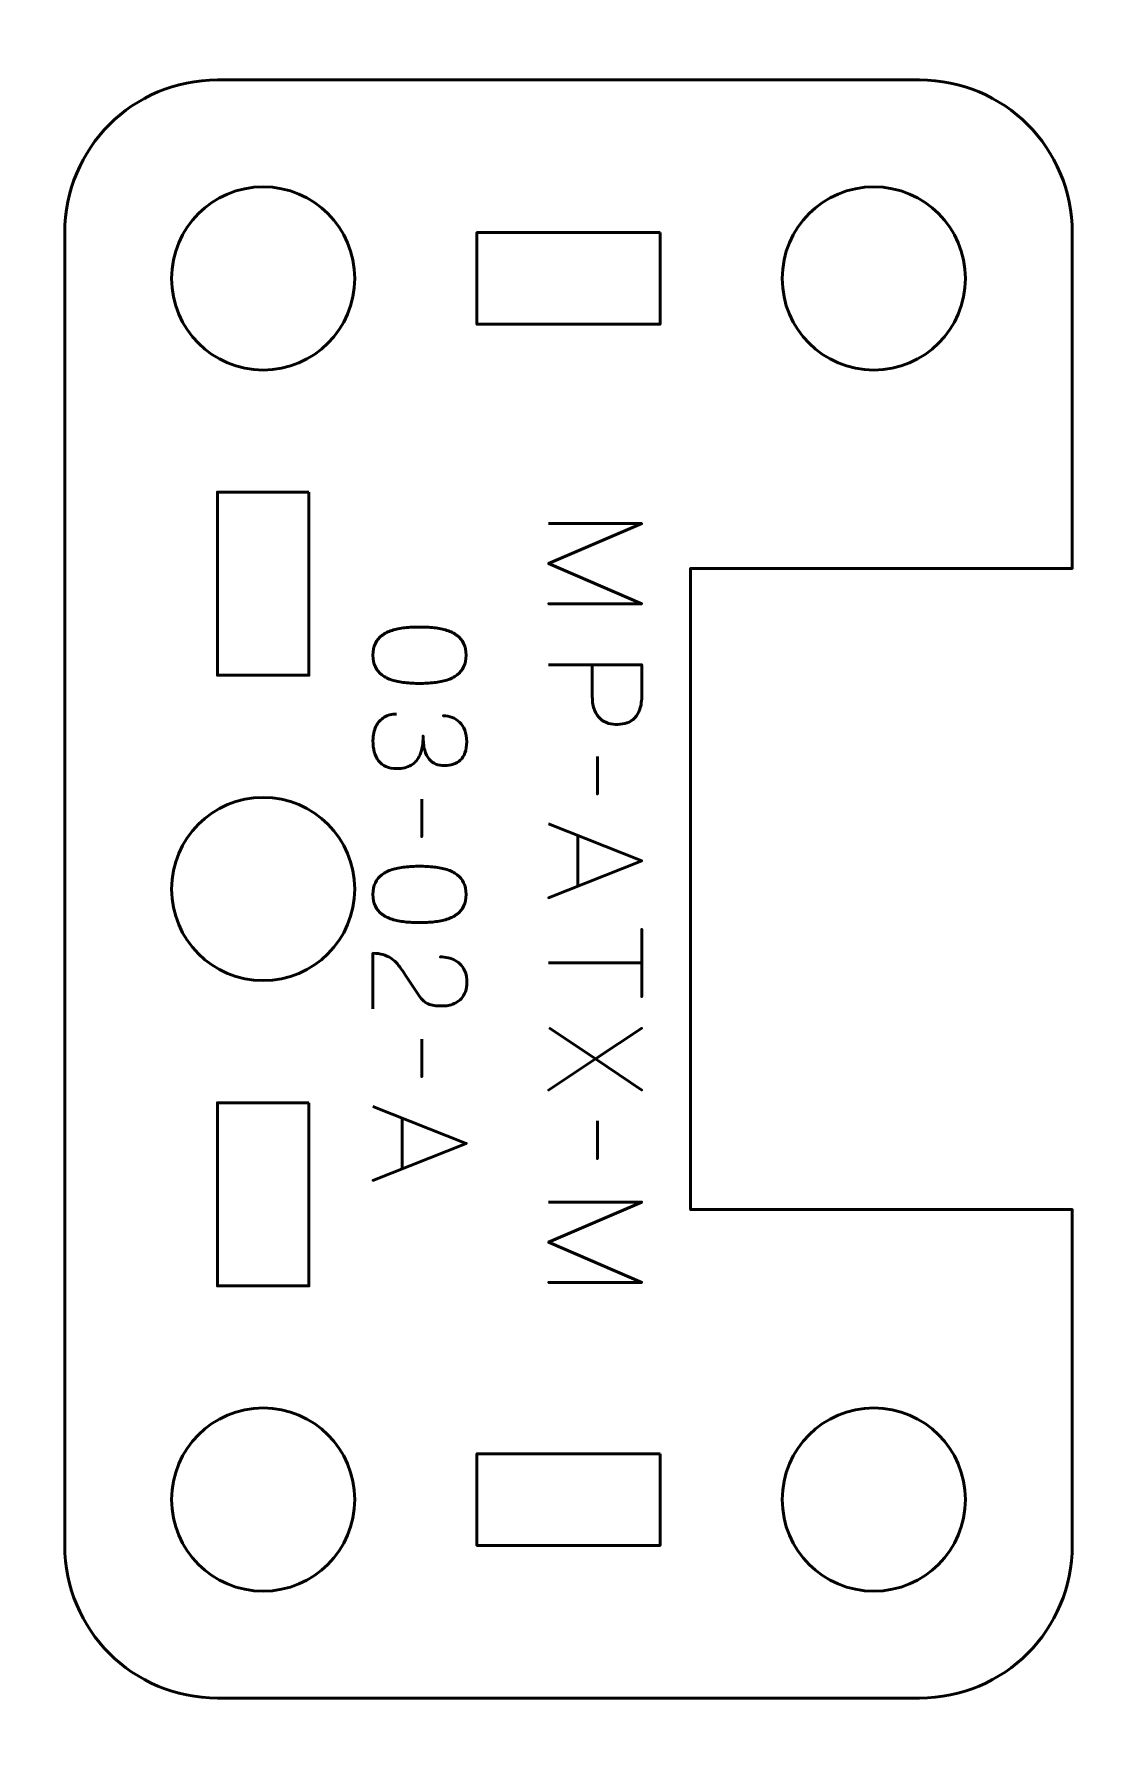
# Model space of a CAD drawing. Header units: centimetres. Extents: x -21 to 0, y -29.7 to 0.
# Drawn here: x -11.57 to -8.07, y -17.22 to -11.62 of the extents above; entities that cross this region are included whole.
import ezdxf

# ---------------------------------------------------------------- set-up
doc = ezdxf.new("R2010")
doc.units = ezdxf.units.CM
doc.header["$MEASUREMENT"] = 0
doc.layers.add('Layer 1', color=7, linetype='Continuous')

msp = doc.modelspace()

# ---------------------------------------------------------------- linework, layer by layer
at = {"layer": 'Layer 1', "color": 22, "lineweight": 53}
msp.add_open_spline([(-21, -29.19991), (-21, -29.19991), (-21, -0.49996), (-21, -0.49996), (-21, -0.49996), (-21, -0.22299), (-20.77691, 0), (-20.49991, 0), (-20.49991, 0), (-20.49991, 0), (-0.5001, 0), (-0.5001, 0), (-0.5001, 0), (-0.22296, 0), (0, -0.22299), (0, -0.49996), (0, -0.49996), (0, -0.49996), (0, -29.19991), (0, -29.19991), (0, -29.19991), (0, -29.47691), (-0.22296, -29.7), (-0.5001, -29.7), (-0.5001, -29.7), (-0.5001, -29.7), (-20.49991, -29.7), (-20.49991, -29.7), (-20.49991, -29.7), (-20.77691, -29.7), (-21, -29.47691), (-21, -29.19991)], degree=3, knots=[0, 0, 0, 0, 0.125, 0.125, 0.125, 0.125, 0.25, 0.25, 0.25, 0.25, 0.375, 0.375, 0.375, 0.375, 0.5, 0.5, 0.5, 0.5, 0.625, 0.625, 0.625, 0.625, 0.75, 0.75, 0.75, 0.75, 0.875, 0.875, 0.875, 0.875, 1, 1, 1, 1], dxfattribs=at)
at = {"layer": 'Layer 1', "color": 114, "lineweight": 53}
msp.add_open_spline([(-8.17488, -12.27505), (-8.17488, -12.27505), (-8.17487, -13.37499), (-8.17487, -13.37499), (-8.17487, -13.37499), (-8.17487, -13.37499), (-9.42488, -13.37499), (-9.42488, -13.37499), (-9.42488, -13.37499), (-9.42488, -13.37499), (-9.42488, -15.47498), (-9.42488, -15.47498), (-9.42488, -15.47498), (-9.42488, -15.47498), (-8.17488, -15.47498), (-8.17488, -15.47498), (-8.17488, -15.47498), (-8.17488, -15.47498), (-8.17488, -16.57491), (-8.17488, -16.57491), (-8.17488, -16.57491), (-8.17488, -16.85204), (-8.39798, -17.075), (-8.67498, -17.075), (-8.67498, -17.075), (-8.67498, -17.075), (-10.9749, -17.075), (-10.9749, -17.075), (-10.9749, -17.075), (-11.25191, -17.075), (-11.47486, -16.85204), (-11.47486, -16.57491), (-11.47486, -16.57491), (-11.47486, -16.57491), (-11.47486, -12.27505), (-11.47486, -12.27505), (-11.47486, -12.27505), (-11.47486, -11.99805), (-11.25191, -11.77496), (-10.9749, -11.77496), (-10.9749, -11.77496), (-10.9749, -11.77496), (-8.67498, -11.77496), (-8.67498, -11.77496), (-8.67498, -11.77496), (-8.39798, -11.77496), (-8.17488, -11.99805), (-8.17488, -12.27505)], degree=3, knots=[0, 0, 0, 0, 0.0833333, 0.0833333, 0.0833333, 0.0833333, 0.1666667, 0.1666667, 0.1666667, 0.1666667, 0.25, 0.25, 0.25, 0.25, 0.3333333, 0.3333333, 0.3333333, 0.3333333, 0.4166667, 0.4166667, 0.4166667, 0.4166667, 0.5, 0.5, 0.5, 0.5, 0.5833333, 0.5833333, 0.5833333, 0.5833333, 0.6666667, 0.6666667, 0.6666667, 0.6666667, 0.75, 0.75, 0.75, 0.75, 0.8333333, 0.8333333, 0.8333333, 0.8333333, 0.9166667, 0.9166667, 0.9166667, 0.9166667, 1, 1, 1, 1], dxfattribs=at)
at = {"layer": 'Layer 1', "lineweight": 53}
for points in [[(-10.82497, -12.72499), (-10.9906, -12.72499), (-11.12498, -12.59076), (-11.12498, -12.42498), (-11.12498, -12.42498), (-11.12498, -12.25932), (-10.9906, -12.12498), (-10.82497, -12.12498), (-10.82497, -12.12498), (-10.6592, -12.12498), (-10.52497, -12.25932), (-10.52497, -12.42498), (-10.52497, -12.42498), (-10.52497, -12.59076), (-10.6592, -12.72499), (-10.82497, -12.72499)], [(-8.82491, -12.72499), (-8.99068, -12.72499), (-9.12491, -12.59076), (-9.12491, -12.42498), (-9.12491, -12.42498), (-9.12491, -12.25932), (-8.99068, -12.12498), (-8.82491, -12.12498), (-8.82491, -12.12498), (-8.65925, -12.12498), (-8.52491, -12.25932), (-8.52491, -12.42498), (-8.52491, -12.42498), (-8.52491, -12.59076), (-8.65925, -12.72499), (-8.82491, -12.72499)], [(-9.52493, -12.27505), (-9.52493, -12.27505), (-9.52493, -12.57506), (-9.52493, -12.57506), (-9.52493, -12.57506), (-9.52493, -12.57506), (-10.12492, -12.57506), (-10.12492, -12.57506), (-10.12492, -12.57506), (-10.12492, -12.57506), (-10.12492, -12.27505), (-10.12492, -12.27505), (-10.12492, -12.27505), (-10.12492, -12.27505), (-9.52493, -12.27505), (-9.52493, -12.27505)], [(-10.6749, -13.125), (-10.6749, -13.125), (-10.6749, -13.725), (-10.6749, -13.725), (-10.6749, -13.725), (-10.6749, -13.725), (-10.9749, -13.725), (-10.9749, -13.725), (-10.9749, -13.725), (-10.9749, -13.725), (-10.9749, -13.125), (-10.9749, -13.125), (-10.9749, -13.125), (-10.9749, -13.125), (-10.6749, -13.125), (-10.6749, -13.125)], [(-10.82497, -14.72505), (-10.9906, -14.72505), (-11.12498, -14.59068), (-11.12498, -14.42505), (-11.12498, -14.42505), (-11.12498, -14.25928), (-10.9906, -14.12505), (-10.82497, -14.12505), (-10.82497, -14.12505), (-10.6592, -14.12505), (-10.52497, -14.25928), (-10.52497, -14.42505), (-10.52497, -14.42505), (-10.52497, -14.59068), (-10.6592, -14.72505), (-10.82497, -14.72505)], [(-10.6749, -15.12496), (-10.6749, -15.12496), (-10.6749, -15.72496), (-10.6749, -15.72496), (-10.6749, -15.72496), (-10.6749, -15.72496), (-10.9749, -15.72496), (-10.9749, -15.72496), (-10.9749, -15.72496), (-10.9749, -15.72496), (-10.9749, -15.12496), (-10.9749, -15.12496), (-10.9749, -15.12496), (-10.9749, -15.12496), (-10.6749, -15.12496), (-10.6749, -15.12496)], [(-10.82497, -16.72497), (-10.9906, -16.72497), (-11.12498, -16.59065), (-11.12498, -16.42498), (-11.12498, -16.42498), (-11.12498, -16.25935), (-10.9906, -16.12498), (-10.82497, -16.12498), (-10.82497, -16.12498), (-10.6592, -16.12498), (-10.52497, -16.25935), (-10.52497, -16.42498), (-10.52497, -16.42498), (-10.52497, -16.59065), (-10.6592, -16.72497), (-10.82497, -16.72497)], [(-8.82491, -16.72497), (-8.99068, -16.72497), (-9.12491, -16.59065), (-9.12491, -16.42498), (-9.12491, -16.42498), (-9.12491, -16.25935), (-8.99068, -16.12498), (-8.82491, -16.12498), (-8.82491, -16.12498), (-8.65925, -16.12498), (-8.52491, -16.25935), (-8.52491, -16.42498), (-8.52491, -16.42498), (-8.52491, -16.59065), (-8.65925, -16.72497), (-8.82491, -16.72497)], [(-9.52493, -16.27491), (-9.52493, -16.27491), (-9.52493, -16.57491), (-9.52493, -16.57491), (-9.52493, -16.57491), (-9.52493, -16.57491), (-10.12492, -16.57491), (-10.12492, -16.57491), (-10.12492, -16.57491), (-10.12492, -16.57491), (-10.12492, -16.27491), (-10.12492, -16.27491), (-10.12492, -16.27491), (-10.12492, -16.27491), (-9.52493, -16.27491), (-9.52493, -16.27491)]]:
    msp.add_open_spline(points, degree=3, knots=[0, 0, 0, 0, 0.25, 0.25, 0.25, 0.25, 0.5, 0.5, 0.5, 0.5, 0.75, 0.75, 0.75, 0.75, 1, 1, 1, 1], dxfattribs=at)
at = {"layer": 'Layer 1', "color": 30, "lineweight": 53}
for points, knots in [([(-9.88993, -13.22782), (-9.88993, -13.22782), (-9.58471, -13.22782), (-9.58471, -13.22782), (-9.58471, -13.22782), (-9.58471, -13.22782), (-9.88993, -13.35905), (-9.88993, -13.35905), (-9.88993, -13.35905), (-9.88993, -13.35905), (-9.58471, -13.49071), (-9.58471, -13.49071), (-9.58471, -13.49071), (-9.58471, -13.49071), (-9.88993, -13.49071), (-9.88993, -13.49071), (-9.88993, -13.49071), (-9.88993, -13.49071), (-9.58471, -13.49071), (-9.58471, -13.49071), (-9.58471, -13.49071), (-9.58471, -13.49071), (-9.88993, -13.35905), (-9.88993, -13.35905), (-9.88993, -13.35905), (-9.88993, -13.35905), (-9.58471, -13.22782), (-9.58471, -13.22782), (-9.58471, -13.22782), (-9.58471, -13.22782), (-9.88993, -13.22782), (-9.88993, -13.22782)], [0, 0, 0, 0, 0.125, 0.125, 0.125, 0.125, 0.25, 0.25, 0.25, 0.25, 0.375, 0.375, 0.375, 0.375, 0.5, 0.5, 0.5, 0.5, 0.625, 0.625, 0.625, 0.625, 0.75, 0.75, 0.75, 0.75, 0.875, 0.875, 0.875, 0.875, 1, 1, 1, 1]), ([(-10.46524, -13.6592), (-10.46517, -13.67401), (-10.46256, -13.68678), (-10.45748, -13.69744), (-10.45748, -13.69744), (-10.4524, -13.70802), (-10.44513, -13.71684), (-10.43589, -13.72389), (-10.43589, -13.72389), (-10.42658, -13.73088), (-10.41557, -13.73638), (-10.40287, -13.74047), (-10.40287, -13.74047), (-10.39017, -13.7445), (-10.37627, -13.74739), (-10.36103, -13.74901), (-10.36103, -13.74901), (-10.34579, -13.75071), (-10.32977, -13.75155), (-10.31284, -13.75148), (-10.31284, -13.75148), (-10.29598, -13.75155), (-10.27996, -13.75071), (-10.26479, -13.74901), (-10.26479, -13.74901), (-10.24962, -13.74739), (-10.23565, -13.7445), (-10.22295, -13.74047), (-10.22295, -13.74047), (-10.21032, -13.73638), (-10.19932, -13.73088), (-10.18993, -13.72389), (-10.18993, -13.72389), (-10.18062, -13.71684), (-10.17335, -13.70802), (-10.16827, -13.69744), (-10.16827, -13.69744), (-10.16312, -13.68678), (-10.16051, -13.67401), (-10.16044, -13.6592), (-10.16044, -13.6592), (-10.16051, -13.64438), (-10.16312, -13.63161), (-10.16827, -13.62095), (-10.16827, -13.62095), (-10.17335, -13.61037), (-10.18062, -13.60155), (-10.18993, -13.5945), (-10.18993, -13.5945), (-10.19932, -13.58751), (-10.21032, -13.58201), (-10.22295, -13.57792), (-10.22295, -13.57792), (-10.23565, -13.57389), (-10.24962, -13.571), (-10.26479, -13.56938), (-10.26479, -13.56938), (-10.27996, -13.56769), (-10.29598, -13.56684), (-10.31284, -13.56691), (-10.31284, -13.56691), (-10.32977, -13.56684), (-10.34579, -13.56769), (-10.36103, -13.56938), (-10.36103, -13.56938), (-10.37627, -13.571), (-10.39017, -13.57389), (-10.40287, -13.57792), (-10.40287, -13.57792), (-10.41557, -13.58201), (-10.42658, -13.58751), (-10.43589, -13.5945), (-10.43589, -13.5945), (-10.44513, -13.60155), (-10.4524, -13.61037), (-10.45748, -13.62095), (-10.45748, -13.62095), (-10.46256, -13.63161), (-10.46517, -13.64438), (-10.46524, -13.6592)], [0, 0, 0, 0, 0.05, 0.05, 0.05, 0.05, 0.1, 0.1, 0.1, 0.1, 0.15, 0.15, 0.15, 0.15, 0.2, 0.2, 0.2, 0.2, 0.25, 0.25, 0.25, 0.25, 0.3, 0.3, 0.3, 0.3, 0.35, 0.35, 0.35, 0.35, 0.4, 0.4, 0.4, 0.4, 0.45, 0.45, 0.45, 0.45, 0.5, 0.5, 0.5, 0.5, 0.55, 0.55, 0.55, 0.55, 0.6, 0.6, 0.6, 0.6, 0.65, 0.65, 0.65, 0.65, 0.7, 0.7, 0.7, 0.7, 0.75, 0.75, 0.75, 0.75, 0.8, 0.8, 0.8, 0.8, 0.85, 0.85, 0.85, 0.85, 0.9, 0.9, 0.9, 0.9, 0.95, 0.95, 0.95, 0.95, 1, 1, 1, 1]), ([(-10.46524, -13.6592), (-10.46517, -13.67401), (-10.46256, -13.68678), (-10.45748, -13.69744), (-10.45748, -13.69744), (-10.4524, -13.70802), (-10.44513, -13.71684), (-10.43589, -13.72389), (-10.43589, -13.72389), (-10.42658, -13.73088), (-10.41557, -13.73638), (-10.40287, -13.74047), (-10.40287, -13.74047), (-10.39017, -13.7445), (-10.37627, -13.74739), (-10.36103, -13.74901), (-10.36103, -13.74901), (-10.34579, -13.75071), (-10.32977, -13.75155), (-10.31284, -13.75148), (-10.31284, -13.75148), (-10.29598, -13.75155), (-10.27996, -13.75071), (-10.26479, -13.74901), (-10.26479, -13.74901), (-10.24962, -13.74739), (-10.23565, -13.7445), (-10.22295, -13.74047), (-10.22295, -13.74047), (-10.21032, -13.73638), (-10.19932, -13.73088), (-10.18993, -13.72389), (-10.18993, -13.72389), (-10.18062, -13.71684), (-10.17335, -13.70802), (-10.16827, -13.69744), (-10.16827, -13.69744), (-10.16312, -13.68678), (-10.16051, -13.67401), (-10.16044, -13.6592), (-10.16044, -13.6592), (-10.16051, -13.64438), (-10.16312, -13.63161), (-10.16827, -13.62095), (-10.16827, -13.62095), (-10.17335, -13.61037), (-10.18062, -13.60155), (-10.18993, -13.5945), (-10.18993, -13.5945), (-10.19932, -13.58751), (-10.21032, -13.58201), (-10.22295, -13.57792), (-10.22295, -13.57792), (-10.23565, -13.57389), (-10.24962, -13.571), (-10.26479, -13.56938), (-10.26479, -13.56938), (-10.27996, -13.56769), (-10.29598, -13.56684), (-10.31284, -13.56691), (-10.31284, -13.56691), (-10.32977, -13.56684), (-10.34579, -13.56769), (-10.36103, -13.56938), (-10.36103, -13.56938), (-10.37627, -13.571), (-10.39017, -13.57389), (-10.40287, -13.57792), (-10.40287, -13.57792), (-10.41557, -13.58201), (-10.42658, -13.58751), (-10.43589, -13.5945), (-10.43589, -13.5945), (-10.44513, -13.60155), (-10.4524, -13.61037), (-10.45748, -13.62095), (-10.45748, -13.62095), (-10.46256, -13.63161), (-10.46517, -13.64438), (-10.46524, -13.6592)], [0, 0, 0, 0, 0.05, 0.05, 0.05, 0.05, 0.1, 0.1, 0.1, 0.1, 0.15, 0.15, 0.15, 0.15, 0.2, 0.2, 0.2, 0.2, 0.25, 0.25, 0.25, 0.25, 0.3, 0.3, 0.3, 0.3, 0.35, 0.35, 0.35, 0.35, 0.4, 0.4, 0.4, 0.4, 0.45, 0.45, 0.45, 0.45, 0.5, 0.5, 0.5, 0.5, 0.55, 0.55, 0.55, 0.55, 0.6, 0.6, 0.6, 0.6, 0.65, 0.65, 0.65, 0.65, 0.7, 0.7, 0.7, 0.7, 0.75, 0.75, 0.75, 0.75, 0.8, 0.8, 0.8, 0.8, 0.85, 0.85, 0.85, 0.85, 0.9, 0.9, 0.9, 0.9, 0.95, 0.95, 0.95, 0.95, 1, 1, 1, 1]), ([(-9.88993, -13.69052), (-9.88993, -13.69052), (-9.58471, -13.69052), (-9.58471, -13.69052), (-9.58471, -13.69052), (-9.58471, -13.69052), (-9.58471, -13.78789), (-9.58471, -13.78789), (-9.58471, -13.78789), (-9.58478, -13.80736), (-9.58697, -13.82337), (-9.5912, -13.836), (-9.5912, -13.836), (-9.59536, -13.84856), (-9.60115, -13.85844), (-9.60849, -13.86557), (-9.60849, -13.86557), (-9.61575, -13.87269), (-9.62408, -13.87777), (-9.63346, -13.88088), (-9.63346, -13.88088), (-9.64285, -13.88391), (-9.65265, -13.88567), (-9.66303, -13.8861), (-9.66303, -13.8861), (-9.6734, -13.88659), (-9.68356, -13.88539), (-9.69343, -13.88257), (-9.69343, -13.88257), (-9.70331, -13.87968), (-9.71227, -13.87481), (-9.72032, -13.86782), (-9.72032, -13.86782), (-9.72836, -13.86091), (-9.73478, -13.85153), (-9.73951, -13.83974), (-9.73951, -13.83974), (-9.7443, -13.82796), (-9.7467, -13.81336), (-9.74684, -13.79593), (-9.74684, -13.79593), (-9.74684, -13.79593), (-9.74684, -13.69052), (-9.74684, -13.69052), (-9.74684, -13.69052), (-9.74684, -13.69052), (-9.74684, -13.79593), (-9.74684, -13.79593), (-9.74684, -13.79593), (-9.7467, -13.813), (-9.7443, -13.82747), (-9.73951, -13.83918), (-9.73951, -13.83918), (-9.73478, -13.85096), (-9.72836, -13.86035), (-9.72032, -13.86733), (-9.72032, -13.86733), (-9.71227, -13.87439), (-9.70331, -13.8794), (-9.69343, -13.88236), (-9.69343, -13.88236), (-9.68356, -13.88532), (-9.6734, -13.88659), (-9.66303, -13.8861), (-9.66303, -13.8861), (-9.65265, -13.88567), (-9.64285, -13.88391), (-9.63346, -13.88074), (-9.63346, -13.88074), (-9.62408, -13.87763), (-9.61575, -13.87241), (-9.60849, -13.86521), (-9.60849, -13.86521), (-9.60115, -13.85809), (-9.59536, -13.84821), (-9.5912, -13.83558), (-9.5912, -13.83558), (-9.58697, -13.82302), (-9.58478, -13.80715), (-9.58471, -13.78789), (-9.58471, -13.78789), (-9.58471, -13.78789), (-9.58471, -13.69052), (-9.58471, -13.69052), (-9.58471, -13.69052), (-9.58471, -13.69052), (-9.88993, -13.69052), (-9.88993, -13.69052)], [0, 0, 0, 0, 0.0454545, 0.0454545, 0.0454545, 0.0454545, 0.0909091, 0.0909091, 0.0909091, 0.0909091, 0.1363636, 0.1363636, 0.1363636, 0.1363636, 0.1818182, 0.1818182, 0.1818182, 0.1818182, 0.2272727, 0.2272727, 0.2272727, 0.2272727, 0.2727273, 0.2727273, 0.2727273, 0.2727273, 0.3181818, 0.3181818, 0.3181818, 0.3181818, 0.3636364, 0.3636364, 0.3636364, 0.3636364, 0.4090909, 0.4090909, 0.4090909, 0.4090909, 0.4545455, 0.4545455, 0.4545455, 0.4545455, 0.5, 0.5, 0.5, 0.5, 0.5454545, 0.5454545, 0.5454545, 0.5454545, 0.5909091, 0.5909091, 0.5909091, 0.5909091, 0.6363636, 0.6363636, 0.6363636, 0.6363636, 0.6818182, 0.6818182, 0.6818182, 0.6818182, 0.7272727, 0.7272727, 0.7272727, 0.7272727, 0.7727273, 0.7727273, 0.7727273, 0.7727273, 0.8181818, 0.8181818, 0.8181818, 0.8181818, 0.8636364, 0.8636364, 0.8636364, 0.8636364, 0.9090909, 0.9090909, 0.9090909, 0.9090909, 0.9545455, 0.9545455, 0.9545455, 0.9545455, 1, 1, 1, 1]), ([(-10.38862, -13.85181), (-10.40386, -13.85188), (-10.41712, -13.85541), (-10.42862, -13.86239), (-10.42862, -13.86239), (-10.44005, -13.86938), (-10.44901, -13.87933), (-10.45543, -13.89231), (-10.45543, -13.89231), (-10.46185, -13.90529), (-10.4651, -13.92088), (-10.46524, -13.93902), (-10.46524, -13.93902), (-10.46524, -13.95263), (-10.46383, -13.96498), (-10.46087, -13.97613), (-10.46087, -13.97613), (-10.4579, -13.98735), (-10.45332, -13.99694), (-10.44704, -14.00506), (-10.44704, -14.00506), (-10.44076, -14.01317), (-10.43264, -14.01938), (-10.42277, -14.02375), (-10.42277, -14.02375), (-10.41282, -14.0282), (-10.40089, -14.03038), (-10.38692, -14.03045), (-10.38692, -14.03045), (-10.3683, -14.03053), (-10.35256, -14.02672), (-10.33979, -14.01917), (-10.33979, -14.01917), (-10.32702, -14.01162), (-10.31743, -13.9999), (-10.31087, -13.98417), (-10.31087, -13.98417), (-10.3043, -13.96844), (-10.30099, -13.94826), (-10.30099, -13.92378), (-10.30099, -13.92378), (-10.30106, -13.94205), (-10.29937, -13.95736), (-10.29591, -13.96985), (-10.29591, -13.96985), (-10.29245, -13.98227), (-10.28758, -13.99221), (-10.28123, -13.99969), (-10.28123, -13.99969), (-10.27495, -14.00717), (-10.26747, -14.0126), (-10.25887, -14.01585), (-10.25887, -14.01585), (-10.25033, -14.01917), (-10.24095, -14.02079), (-10.23072, -14.02072), (-10.23072, -14.02072), (-10.22048, -14.02079), (-10.21103, -14.01938), (-10.20228, -14.01656), (-10.20228, -14.01656), (-10.19353, -14.0138), (-10.18584, -14.00929), (-10.17928, -14.00315), (-10.17928, -14.00315), (-10.17272, -13.99701), (-10.16757, -13.9889), (-10.1639, -13.97895), (-10.1639, -13.97895), (-10.16023, -13.96893), (-10.1584, -13.95672), (-10.15833, -13.9424), (-10.15833, -13.9424), (-10.1584, -13.92815), (-10.16051, -13.91566), (-10.16461, -13.90508), (-10.16461, -13.90508), (-10.1687, -13.89442), (-10.17427, -13.88568), (-10.1814, -13.87862), (-10.1814, -13.87862), (-10.18852, -13.87164), (-10.19664, -13.86641), (-10.20581, -13.86296), (-10.20581, -13.86296), (-10.21498, -13.85943), (-10.22472, -13.85774), (-10.23495, -13.85774), (-10.23495, -13.85774), (-10.22472, -13.85774), (-10.21498, -13.85943), (-10.20581, -13.86296), (-10.20581, -13.86296), (-10.19664, -13.86641), (-10.18852, -13.87164), (-10.1814, -13.87862), (-10.1814, -13.87862), (-10.17427, -13.88568), (-10.1687, -13.89442), (-10.16461, -13.90508), (-10.16461, -13.90508), (-10.16051, -13.91566), (-10.1584, -13.92815), (-10.15833, -13.9424), (-10.15833, -13.9424), (-10.1584, -13.95672), (-10.16023, -13.96893), (-10.1639, -13.97895), (-10.1639, -13.97895), (-10.16757, -13.9889), (-10.17272, -13.99701), (-10.17928, -14.00315), (-10.17928, -14.00315), (-10.18584, -14.00929), (-10.19353, -14.0138), (-10.20228, -14.01656), (-10.20228, -14.01656), (-10.21103, -14.01938), (-10.22048, -14.02079), (-10.23072, -14.02072), (-10.23072, -14.02072), (-10.24095, -14.02079), (-10.25033, -14.01917), (-10.25887, -14.01585), (-10.25887, -14.01585), (-10.26747, -14.0126), (-10.27495, -14.00717), (-10.28123, -13.99969), (-10.28123, -13.99969), (-10.28758, -13.99221), (-10.29245, -13.98227), (-10.29591, -13.96985), (-10.29591, -13.96985), (-10.29937, -13.95736), (-10.30106, -13.94205), (-10.30099, -13.92378), (-10.30099, -13.92378), (-10.30099, -13.94826), (-10.3043, -13.96844), (-10.31087, -13.98417), (-10.31087, -13.98417), (-10.31743, -13.9999), (-10.32702, -14.01162), (-10.33979, -14.01917), (-10.33979, -14.01917), (-10.35256, -14.02672), (-10.3683, -14.03053), (-10.38692, -14.03045), (-10.38692, -14.03045), (-10.40089, -14.03038), (-10.41282, -14.0282), (-10.42277, -14.02375), (-10.42277, -14.02375), (-10.43264, -14.01938), (-10.44076, -14.01317), (-10.44704, -14.00506), (-10.44704, -14.00506), (-10.45332, -13.99694), (-10.4579, -13.98735), (-10.46087, -13.97613), (-10.46087, -13.97613), (-10.46383, -13.96498), (-10.46524, -13.95263), (-10.46524, -13.93902), (-10.46524, -13.93902), (-10.4651, -13.92088), (-10.46185, -13.90529), (-10.45543, -13.89231), (-10.45543, -13.89231), (-10.44901, -13.87933), (-10.44005, -13.86938), (-10.42862, -13.86239), (-10.42862, -13.86239), (-10.41712, -13.85541), (-10.40386, -13.85188), (-10.38862, -13.85181)], [0, 0, 0, 0, 0.0227273, 0.0227273, 0.0227273, 0.0227273, 0.0454545, 0.0454545, 0.0454545, 0.0454545, 0.0681818, 0.0681818, 0.0681818, 0.0681818, 0.0909091, 0.0909091, 0.0909091, 0.0909091, 0.1136364, 0.1136364, 0.1136364, 0.1136364, 0.1363636, 0.1363636, 0.1363636, 0.1363636, 0.1590909, 0.1590909, 0.1590909, 0.1590909, 0.1818182, 0.1818182, 0.1818182, 0.1818182, 0.2045455, 0.2045455, 0.2045455, 0.2045455, 0.2272727, 0.2272727, 0.2272727, 0.2272727, 0.25, 0.25, 0.25, 0.25, 0.2727273, 0.2727273, 0.2727273, 0.2727273, 0.2954545, 0.2954545, 0.2954545, 0.2954545, 0.3181818, 0.3181818, 0.3181818, 0.3181818, 0.3409091, 0.3409091, 0.3409091, 0.3409091, 0.3636364, 0.3636364, 0.3636364, 0.3636364, 0.3863636, 0.3863636, 0.3863636, 0.3863636, 0.4090909, 0.4090909, 0.4090909, 0.4090909, 0.4318182, 0.4318182, 0.4318182, 0.4318182, 0.4545455, 0.4545455, 0.4545455, 0.4545455, 0.4772727, 0.4772727, 0.4772727, 0.4772727, 0.5, 0.5, 0.5, 0.5, 0.5227273, 0.5227273, 0.5227273, 0.5227273, 0.5454545, 0.5454545, 0.5454545, 0.5454545, 0.5681818, 0.5681818, 0.5681818, 0.5681818, 0.5909091, 0.5909091, 0.5909091, 0.5909091, 0.6136364, 0.6136364, 0.6136364, 0.6136364, 0.6363636, 0.6363636, 0.6363636, 0.6363636, 0.6590909, 0.6590909, 0.6590909, 0.6590909, 0.6818182, 0.6818182, 0.6818182, 0.6818182, 0.7045455, 0.7045455, 0.7045455, 0.7045455, 0.7272727, 0.7272727, 0.7272727, 0.7272727, 0.75, 0.75, 0.75, 0.75, 0.7727273, 0.7727273, 0.7727273, 0.7727273, 0.7954545, 0.7954545, 0.7954545, 0.7954545, 0.8181818, 0.8181818, 0.8181818, 0.8181818, 0.8409091, 0.8409091, 0.8409091, 0.8409091, 0.8636364, 0.8636364, 0.8636364, 0.8636364, 0.8863636, 0.8863636, 0.8863636, 0.8863636, 0.9090909, 0.9090909, 0.9090909, 0.9090909, 0.9318182, 0.9318182, 0.9318182, 0.9318182, 0.9545455, 0.9545455, 0.9545455, 0.9545455, 0.9772727, 0.9772727, 0.9772727, 0.9772727, 1, 1, 1, 1]), ([(-9.73033, -13.99108), (-9.73033, -13.99108), (-9.73033, -14.11427), (-9.73033, -14.11427), (-9.73033, -14.11427), (-9.73033, -14.11427), (-9.73033, -13.99108), (-9.73033, -13.99108)], [0, 0, 0, 0, 0.5, 0.5, 0.5, 0.5, 1, 1, 1, 1]), ([(-10.30564, -14.13036), (-10.30564, -14.13036), (-10.30564, -14.25355), (-10.30564, -14.25355), (-10.30564, -14.25355), (-10.30564, -14.25355), (-10.30564, -14.13036), (-10.30564, -14.13036)], [0, 0, 0, 0, 0.5, 0.5, 0.5, 0.5, 1, 1, 1, 1]), ([(-9.88993, -14.21121), (-9.88993, -14.21121), (-9.58471, -14.33228), (-9.58471, -14.33228), (-9.58471, -14.33228), (-9.58471, -14.33228), (-9.88993, -14.45378), (-9.88993, -14.45378), (-9.88993, -14.45378), (-9.88993, -14.45378), (-9.58471, -14.33228), (-9.58471, -14.33228), (-9.58471, -14.33228), (-9.58471, -14.33228), (-9.88993, -14.21121), (-9.88993, -14.21121)], [0, 0, 0, 0, 0.25, 0.25, 0.25, 0.25, 0.5, 0.5, 0.5, 0.5, 0.75, 0.75, 0.75, 0.75, 1, 1, 1, 1]), ([(-9.79383, -14.24931), (-9.79383, -14.24931), (-9.79383, -14.41525), (-9.79383, -14.41525), (-9.79383, -14.41525), (-9.79383, -14.41525), (-9.79383, -14.24931), (-9.79383, -14.24931)], [0, 0, 0, 0, 0.5, 0.5, 0.5, 0.5, 1, 1, 1, 1]), ([(-10.46524, -14.44278), (-10.46517, -14.45759), (-10.46256, -14.47036), (-10.45748, -14.48102), (-10.45748, -14.48102), (-10.4524, -14.4916), (-10.44513, -14.50042), (-10.43589, -14.50747), (-10.43589, -14.50747), (-10.42658, -14.51446), (-10.41557, -14.51996), (-10.40287, -14.52405), (-10.40287, -14.52405), (-10.39017, -14.52808), (-10.37627, -14.53097), (-10.36103, -14.53259), (-10.36103, -14.53259), (-10.34579, -14.53429), (-10.32977, -14.53513), (-10.31284, -14.53506), (-10.31284, -14.53506), (-10.29598, -14.53513), (-10.27996, -14.53429), (-10.26479, -14.53259), (-10.26479, -14.53259), (-10.24962, -14.53097), (-10.23565, -14.52808), (-10.22295, -14.52405), (-10.22295, -14.52405), (-10.21032, -14.51996), (-10.19932, -14.51446), (-10.18993, -14.50747), (-10.18993, -14.50747), (-10.18062, -14.50042), (-10.17335, -14.4916), (-10.16827, -14.48102), (-10.16827, -14.48102), (-10.16312, -14.47036), (-10.16051, -14.45759), (-10.16044, -14.44278), (-10.16044, -14.44278), (-10.16051, -14.42796), (-10.16312, -14.41519), (-10.16827, -14.40453), (-10.16827, -14.40453), (-10.17335, -14.39395), (-10.18062, -14.38513), (-10.18993, -14.37808), (-10.18993, -14.37808), (-10.19932, -14.37109), (-10.21032, -14.36559), (-10.22295, -14.3615), (-10.22295, -14.3615), (-10.23565, -14.35747), (-10.24962, -14.35458), (-10.26479, -14.35296), (-10.26479, -14.35296), (-10.27996, -14.35127), (-10.29598, -14.35042), (-10.31284, -14.35049), (-10.31284, -14.35049), (-10.32977, -14.35042), (-10.34579, -14.35127), (-10.36103, -14.35296), (-10.36103, -14.35296), (-10.37627, -14.35458), (-10.39017, -14.35747), (-10.40287, -14.3615), (-10.40287, -14.3615), (-10.41557, -14.36559), (-10.42658, -14.37109), (-10.43589, -14.37808), (-10.43589, -14.37808), (-10.44513, -14.38513), (-10.4524, -14.39395), (-10.45748, -14.40453), (-10.45748, -14.40453), (-10.46256, -14.41519), (-10.46517, -14.42796), (-10.46524, -14.44278)], [0, 0, 0, 0, 0.05, 0.05, 0.05, 0.05, 0.1, 0.1, 0.1, 0.1, 0.15, 0.15, 0.15, 0.15, 0.2, 0.2, 0.2, 0.2, 0.25, 0.25, 0.25, 0.25, 0.3, 0.3, 0.3, 0.3, 0.35, 0.35, 0.35, 0.35, 0.4, 0.4, 0.4, 0.4, 0.45, 0.45, 0.45, 0.45, 0.5, 0.5, 0.5, 0.5, 0.55, 0.55, 0.55, 0.55, 0.6, 0.6, 0.6, 0.6, 0.65, 0.65, 0.65, 0.65, 0.7, 0.7, 0.7, 0.7, 0.75, 0.75, 0.75, 0.75, 0.8, 0.8, 0.8, 0.8, 0.85, 0.85, 0.85, 0.85, 0.9, 0.9, 0.9, 0.9, 0.95, 0.95, 0.95, 0.95, 1, 1, 1, 1]), ([(-10.46524, -14.44278), (-10.46517, -14.45759), (-10.46256, -14.47036), (-10.45748, -14.48102), (-10.45748, -14.48102), (-10.4524, -14.4916), (-10.44513, -14.50042), (-10.43589, -14.50747), (-10.43589, -14.50747), (-10.42658, -14.51446), (-10.41557, -14.51996), (-10.40287, -14.52405), (-10.40287, -14.52405), (-10.39017, -14.52808), (-10.37627, -14.53097), (-10.36103, -14.53259), (-10.36103, -14.53259), (-10.34579, -14.53429), (-10.32977, -14.53513), (-10.31284, -14.53506), (-10.31284, -14.53506), (-10.29598, -14.53513), (-10.27996, -14.53429), (-10.26479, -14.53259), (-10.26479, -14.53259), (-10.24962, -14.53097), (-10.23565, -14.52808), (-10.22295, -14.52405), (-10.22295, -14.52405), (-10.21032, -14.51996), (-10.19932, -14.51446), (-10.18993, -14.50747), (-10.18993, -14.50747), (-10.18062, -14.50042), (-10.17335, -14.4916), (-10.16827, -14.48102), (-10.16827, -14.48102), (-10.16312, -14.47036), (-10.16051, -14.45759), (-10.16044, -14.44278), (-10.16044, -14.44278), (-10.16051, -14.42796), (-10.16312, -14.41519), (-10.16827, -14.40453), (-10.16827, -14.40453), (-10.17335, -14.39395), (-10.18062, -14.38513), (-10.18993, -14.37808), (-10.18993, -14.37808), (-10.19932, -14.37109), (-10.21032, -14.36559), (-10.22295, -14.3615), (-10.22295, -14.3615), (-10.23565, -14.35747), (-10.24962, -14.35458), (-10.26479, -14.35296), (-10.26479, -14.35296), (-10.27996, -14.35127), (-10.29598, -14.35042), (-10.31284, -14.35049), (-10.31284, -14.35049), (-10.32977, -14.35042), (-10.34579, -14.35127), (-10.36103, -14.35296), (-10.36103, -14.35296), (-10.37627, -14.35458), (-10.39017, -14.35747), (-10.40287, -14.3615), (-10.40287, -14.3615), (-10.41557, -14.36559), (-10.42658, -14.37109), (-10.43589, -14.37808), (-10.43589, -14.37808), (-10.44513, -14.38513), (-10.4524, -14.39395), (-10.45748, -14.40453), (-10.45748, -14.40453), (-10.46256, -14.41519), (-10.46517, -14.42796), (-10.46524, -14.44278)], [0, 0, 0, 0, 0.05, 0.05, 0.05, 0.05, 0.1, 0.1, 0.1, 0.1, 0.15, 0.15, 0.15, 0.15, 0.2, 0.2, 0.2, 0.2, 0.25, 0.25, 0.25, 0.25, 0.3, 0.3, 0.3, 0.3, 0.35, 0.35, 0.35, 0.35, 0.4, 0.4, 0.4, 0.4, 0.45, 0.45, 0.45, 0.45, 0.5, 0.5, 0.5, 0.5, 0.55, 0.55, 0.55, 0.55, 0.6, 0.6, 0.6, 0.6, 0.65, 0.65, 0.65, 0.65, 0.7, 0.7, 0.7, 0.7, 0.75, 0.75, 0.75, 0.75, 0.8, 0.8, 0.8, 0.8, 0.85, 0.85, 0.85, 0.85, 0.9, 0.9, 0.9, 0.9, 0.95, 0.95, 0.95, 0.95, 1, 1, 1, 1]), ([(-9.88993, -14.66671), (-9.88993, -14.66671), (-9.58471, -14.66671), (-9.58471, -14.66671), (-9.58471, -14.66671), (-9.58471, -14.66671), (-9.58471, -14.55707), (-9.58471, -14.55707), (-9.58471, -14.55707), (-9.58471, -14.55707), (-9.58471, -14.7772), (-9.58471, -14.7772), (-9.58471, -14.7772), (-9.58471, -14.7772), (-9.58471, -14.66671), (-9.58471, -14.66671), (-9.58471, -14.66671), (-9.58471, -14.66671), (-9.88993, -14.66671), (-9.88993, -14.66671)], [0, 0, 0, 0, 0.2, 0.2, 0.2, 0.2, 0.4, 0.4, 0.4, 0.4, 0.6, 0.6, 0.6, 0.6, 0.8, 0.8, 0.8, 0.8, 1, 1, 1, 1]), ([(-10.46524, -14.817), (-10.46524, -14.817), (-10.46524, -14.63539), (-10.46524, -14.63539), (-10.46524, -14.63539), (-10.45296, -14.63574), (-10.4421, -14.63729), (-10.43278, -14.63991), (-10.43278, -14.63991), (-10.42347, -14.64259), (-10.41529, -14.64618), (-10.40823, -14.65063), (-10.40823, -14.65063), (-10.40118, -14.65515), (-10.3949, -14.6603), (-10.38939, -14.66615), (-10.38939, -14.66615), (-10.38382, -14.67201), (-10.37874, -14.67829), (-10.37394, -14.68506), (-10.37394, -14.68506), (-10.36921, -14.69183), (-10.36449, -14.69882), (-10.35983, -14.70609), (-10.35983, -14.70609), (-10.35983, -14.70609), (-10.31157, -14.77848), (-10.31157, -14.77848), (-10.31157, -14.77848), (-10.30635, -14.78588), (-10.30064, -14.79167), (-10.2945, -14.79576), (-10.2945, -14.79576), (-10.28836, -14.79992), (-10.28187, -14.80282), (-10.27502, -14.80458), (-10.27502, -14.80458), (-10.26825, -14.80627), (-10.26127, -14.80733), (-10.25421, -14.80768), (-10.25421, -14.80768), (-10.24708, -14.80804), (-10.23996, -14.80818), (-10.23283, -14.80811), (-10.23283, -14.80811), (-10.22698, -14.80811), (-10.2207, -14.80733), (-10.21392, -14.80578), (-10.21392, -14.80578), (-10.20722, -14.80416), (-10.20052, -14.80162), (-10.19389, -14.79802), (-10.19389, -14.79802), (-10.18725, -14.79442), (-10.18119, -14.78962), (-10.17568, -14.78363), (-10.17568, -14.78363), (-10.17025, -14.77763), (-10.16588, -14.77022), (-10.16256, -14.7614), (-10.16256, -14.7614), (-10.15924, -14.75258), (-10.15755, -14.74221), (-10.15748, -14.73022), (-10.15748, -14.73022), (-10.15755, -14.71815), (-10.15924, -14.7075), (-10.16249, -14.69832), (-10.16249, -14.69832), (-10.16573, -14.68915), (-10.17025, -14.68132), (-10.17596, -14.67483), (-10.17596, -14.67483), (-10.18168, -14.66834), (-10.18831, -14.66312), (-10.19572, -14.65903), (-10.19572, -14.65903), (-10.20313, -14.65493), (-10.21103, -14.65197), (-10.21936, -14.65007), (-10.21936, -14.65007), (-10.22768, -14.64816), (-10.23615, -14.64724), (-10.24469, -14.64724), (-10.24469, -14.64724), (-10.23615, -14.64724), (-10.22768, -14.64816), (-10.21936, -14.65007), (-10.21936, -14.65007), (-10.21103, -14.65197), (-10.20313, -14.65493), (-10.19572, -14.65903), (-10.19572, -14.65903), (-10.18831, -14.66312), (-10.18168, -14.66834), (-10.17596, -14.67483), (-10.17596, -14.67483), (-10.17025, -14.68132), (-10.16573, -14.68915), (-10.16249, -14.69832), (-10.16249, -14.69832), (-10.15924, -14.7075), (-10.15755, -14.71815), (-10.15748, -14.73022), (-10.15748, -14.73022), (-10.15755, -14.74221), (-10.15924, -14.75258), (-10.16256, -14.7614), (-10.16256, -14.7614), (-10.16588, -14.77022), (-10.17025, -14.77763), (-10.17568, -14.78363), (-10.17568, -14.78363), (-10.18119, -14.78962), (-10.18725, -14.79442), (-10.19389, -14.79802), (-10.19389, -14.79802), (-10.20052, -14.80162), (-10.20722, -14.80416), (-10.21392, -14.80578), (-10.21392, -14.80578), (-10.2207, -14.80733), (-10.22698, -14.80811), (-10.23283, -14.80811), (-10.23283, -14.80811), (-10.23996, -14.80818), (-10.24708, -14.80804), (-10.25421, -14.80768), (-10.25421, -14.80768), (-10.26127, -14.80733), (-10.26825, -14.80627), (-10.27502, -14.80458), (-10.27502, -14.80458), (-10.28187, -14.80282), (-10.28836, -14.79992), (-10.2945, -14.79576), (-10.2945, -14.79576), (-10.30064, -14.79167), (-10.30635, -14.78588), (-10.31157, -14.77848), (-10.31157, -14.77848), (-10.31157, -14.77848), (-10.35983, -14.70609), (-10.35983, -14.70609), (-10.35983, -14.70609), (-10.36449, -14.69882), (-10.36921, -14.69183), (-10.37394, -14.68506), (-10.37394, -14.68506), (-10.37874, -14.67829), (-10.38382, -14.67201), (-10.38939, -14.66615), (-10.38939, -14.66615), (-10.3949, -14.6603), (-10.40118, -14.65515), (-10.40823, -14.65063), (-10.40823, -14.65063), (-10.41529, -14.64618), (-10.42347, -14.64259), (-10.43278, -14.63991), (-10.43278, -14.63991), (-10.4421, -14.63729), (-10.45296, -14.63574), (-10.46524, -14.63539), (-10.46524, -14.63539), (-10.46524, -14.63539), (-10.46524, -14.817), (-10.46524, -14.817)], [0, 0, 0, 0, 0.0238095, 0.0238095, 0.0238095, 0.0238095, 0.047619, 0.047619, 0.047619, 0.047619, 0.0714286, 0.0714286, 0.0714286, 0.0714286, 0.0952381, 0.0952381, 0.0952381, 0.0952381, 0.1190476, 0.1190476, 0.1190476, 0.1190476, 0.1428571, 0.1428571, 0.1428571, 0.1428571, 0.1666667, 0.1666667, 0.1666667, 0.1666667, 0.1904762, 0.1904762, 0.1904762, 0.1904762, 0.2142857, 0.2142857, 0.2142857, 0.2142857, 0.2380952, 0.2380952, 0.2380952, 0.2380952, 0.2619048, 0.2619048, 0.2619048, 0.2619048, 0.2857143, 0.2857143, 0.2857143, 0.2857143, 0.3095238, 0.3095238, 0.3095238, 0.3095238, 0.3333333, 0.3333333, 0.3333333, 0.3333333, 0.3571429, 0.3571429, 0.3571429, 0.3571429, 0.3809524, 0.3809524, 0.3809524, 0.3809524, 0.4047619, 0.4047619, 0.4047619, 0.4047619, 0.4285714, 0.4285714, 0.4285714, 0.4285714, 0.452381, 0.452381, 0.452381, 0.452381, 0.4761905, 0.4761905, 0.4761905, 0.4761905, 0.5, 0.5, 0.5, 0.5, 0.5238095, 0.5238095, 0.5238095, 0.5238095, 0.547619, 0.547619, 0.547619, 0.547619, 0.5714286, 0.5714286, 0.5714286, 0.5714286, 0.5952381, 0.5952381, 0.5952381, 0.5952381, 0.6190476, 0.6190476, 0.6190476, 0.6190476, 0.6428571, 0.6428571, 0.6428571, 0.6428571, 0.6666667, 0.6666667, 0.6666667, 0.6666667, 0.6904762, 0.6904762, 0.6904762, 0.6904762, 0.7142857, 0.7142857, 0.7142857, 0.7142857, 0.7380952, 0.7380952, 0.7380952, 0.7380952, 0.7619048, 0.7619048, 0.7619048, 0.7619048, 0.7857143, 0.7857143, 0.7857143, 0.7857143, 0.8095238, 0.8095238, 0.8095238, 0.8095238, 0.8333333, 0.8333333, 0.8333333, 0.8333333, 0.8571429, 0.8571429, 0.8571429, 0.8571429, 0.8809524, 0.8809524, 0.8809524, 0.8809524, 0.9047619, 0.9047619, 0.9047619, 0.9047619, 0.9285714, 0.9285714, 0.9285714, 0.9285714, 0.952381, 0.952381, 0.952381, 0.952381, 0.9761905, 0.9761905, 0.9761905, 0.9761905, 1, 1, 1, 1]), ([(-9.88781, -14.87922), (-9.88781, -14.87922), (-9.73626, -14.98167), (-9.73626, -14.98167), (-9.73626, -14.98167), (-9.73626, -14.98167), (-9.58471, -14.88091), (-9.58471, -14.88091), (-9.58471, -14.88091), (-9.58471, -14.88091), (-9.73626, -14.98167), (-9.73626, -14.98167), (-9.73626, -14.98167), (-9.73626, -14.98167), (-9.58471, -15.08369), (-9.58471, -15.08369), (-9.58471, -15.08369), (-9.58471, -15.08369), (-9.73626, -14.98167), (-9.73626, -14.98167), (-9.73626, -14.98167), (-9.73626, -14.98167), (-9.88993, -15.08369), (-9.88993, -15.08369), (-9.88993, -15.08369), (-9.88993, -15.08369), (-9.73626, -14.98167), (-9.73626, -14.98167), (-9.73626, -14.98167), (-9.73626, -14.98167), (-9.88781, -14.87922), (-9.88781, -14.87922)], [0, 0, 0, 0, 0.125, 0.125, 0.125, 0.125, 0.25, 0.25, 0.25, 0.25, 0.375, 0.375, 0.375, 0.375, 0.5, 0.5, 0.5, 0.5, 0.625, 0.625, 0.625, 0.625, 0.75, 0.75, 0.75, 0.75, 0.875, 0.875, 0.875, 0.875, 1, 1, 1, 1]), ([(-10.30564, -14.9169), (-10.30564, -14.9169), (-10.30564, -15.04009), (-10.30564, -15.04009), (-10.30564, -15.04009), (-10.30564, -15.04009), (-10.30564, -14.9169), (-10.30564, -14.9169)], [0, 0, 0, 0, 0.5, 0.5, 0.5, 0.5, 1, 1, 1, 1]), ([(-10.46524, -15.13703), (-10.46524, -15.13703), (-10.16002, -15.2581), (-10.16002, -15.2581), (-10.16002, -15.2581), (-10.16002, -15.2581), (-10.46524, -15.3796), (-10.46524, -15.3796), (-10.46524, -15.3796), (-10.46524, -15.3796), (-10.16002, -15.2581), (-10.16002, -15.2581), (-10.16002, -15.2581), (-10.16002, -15.2581), (-10.46524, -15.13703), (-10.46524, -15.13703)], [0, 0, 0, 0, 0.25, 0.25, 0.25, 0.25, 0.5, 0.5, 0.5, 0.5, 0.75, 0.75, 0.75, 0.75, 1, 1, 1, 1]), ([(-10.36914, -15.17513), (-10.36914, -15.17513), (-10.36914, -15.34107), (-10.36914, -15.34107), (-10.36914, -15.34107), (-10.36914, -15.34107), (-10.36914, -15.17513), (-10.36914, -15.17513)], [0, 0, 0, 0, 0.5, 0.5, 0.5, 0.5, 1, 1, 1, 1]), ([(-9.73033, -15.18486), (-9.73033, -15.18486), (-9.73033, -15.30805), (-9.73033, -15.30805), (-9.73033, -15.30805), (-9.73033, -15.30805), (-9.73033, -15.18486), (-9.73033, -15.18486)], [0, 0, 0, 0, 0.5, 0.5, 0.5, 0.5, 1, 1, 1, 1]), ([(-9.88993, -15.45071), (-9.88993, -15.45071), (-9.58471, -15.45071), (-9.58471, -15.45071), (-9.58471, -15.45071), (-9.58471, -15.45071), (-9.88993, -15.58194), (-9.88993, -15.58194), (-9.88993, -15.58194), (-9.88993, -15.58194), (-9.58471, -15.7136), (-9.58471, -15.7136), (-9.58471, -15.7136), (-9.58471, -15.7136), (-9.88993, -15.7136), (-9.88993, -15.7136), (-9.88993, -15.7136), (-9.88993, -15.7136), (-9.58471, -15.7136), (-9.58471, -15.7136), (-9.58471, -15.7136), (-9.58471, -15.7136), (-9.88993, -15.58194), (-9.88993, -15.58194), (-9.88993, -15.58194), (-9.88993, -15.58194), (-9.58471, -15.45071), (-9.58471, -15.45071), (-9.58471, -15.45071), (-9.58471, -15.45071), (-9.88993, -15.45071), (-9.88993, -15.45071)], [0, 0, 0, 0, 0.125, 0.125, 0.125, 0.125, 0.25, 0.25, 0.25, 0.25, 0.375, 0.375, 0.375, 0.375, 0.5, 0.5, 0.5, 0.5, 0.625, 0.625, 0.625, 0.625, 0.75, 0.75, 0.75, 0.75, 0.875, 0.875, 0.875, 0.875, 1, 1, 1, 1])]:
    msp.add_open_spline(points, degree=3, knots=knots, dxfattribs=at)

doc.saveas('drawing.dxf')
